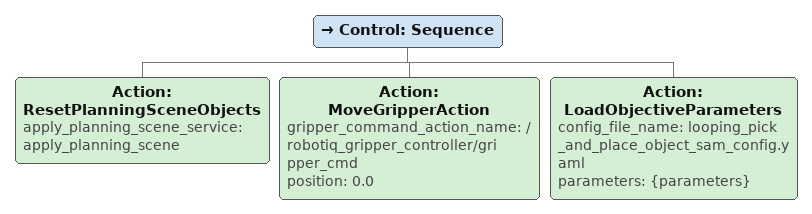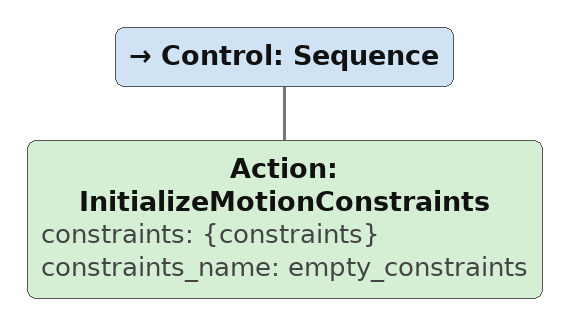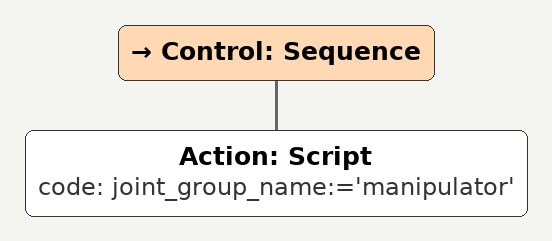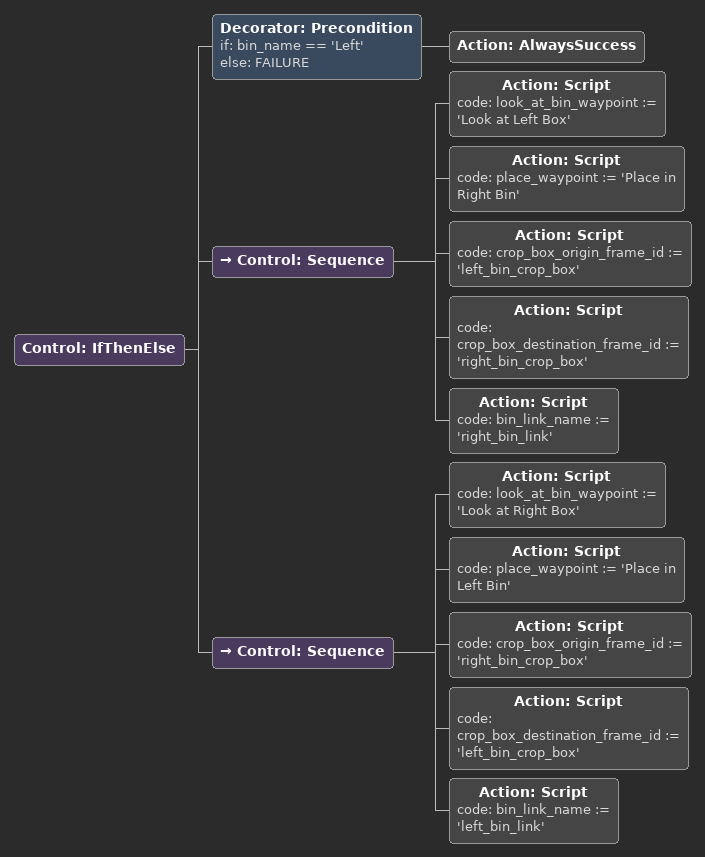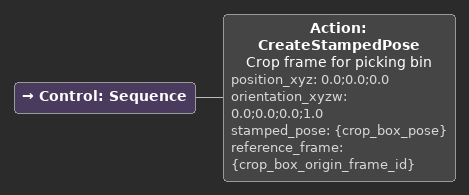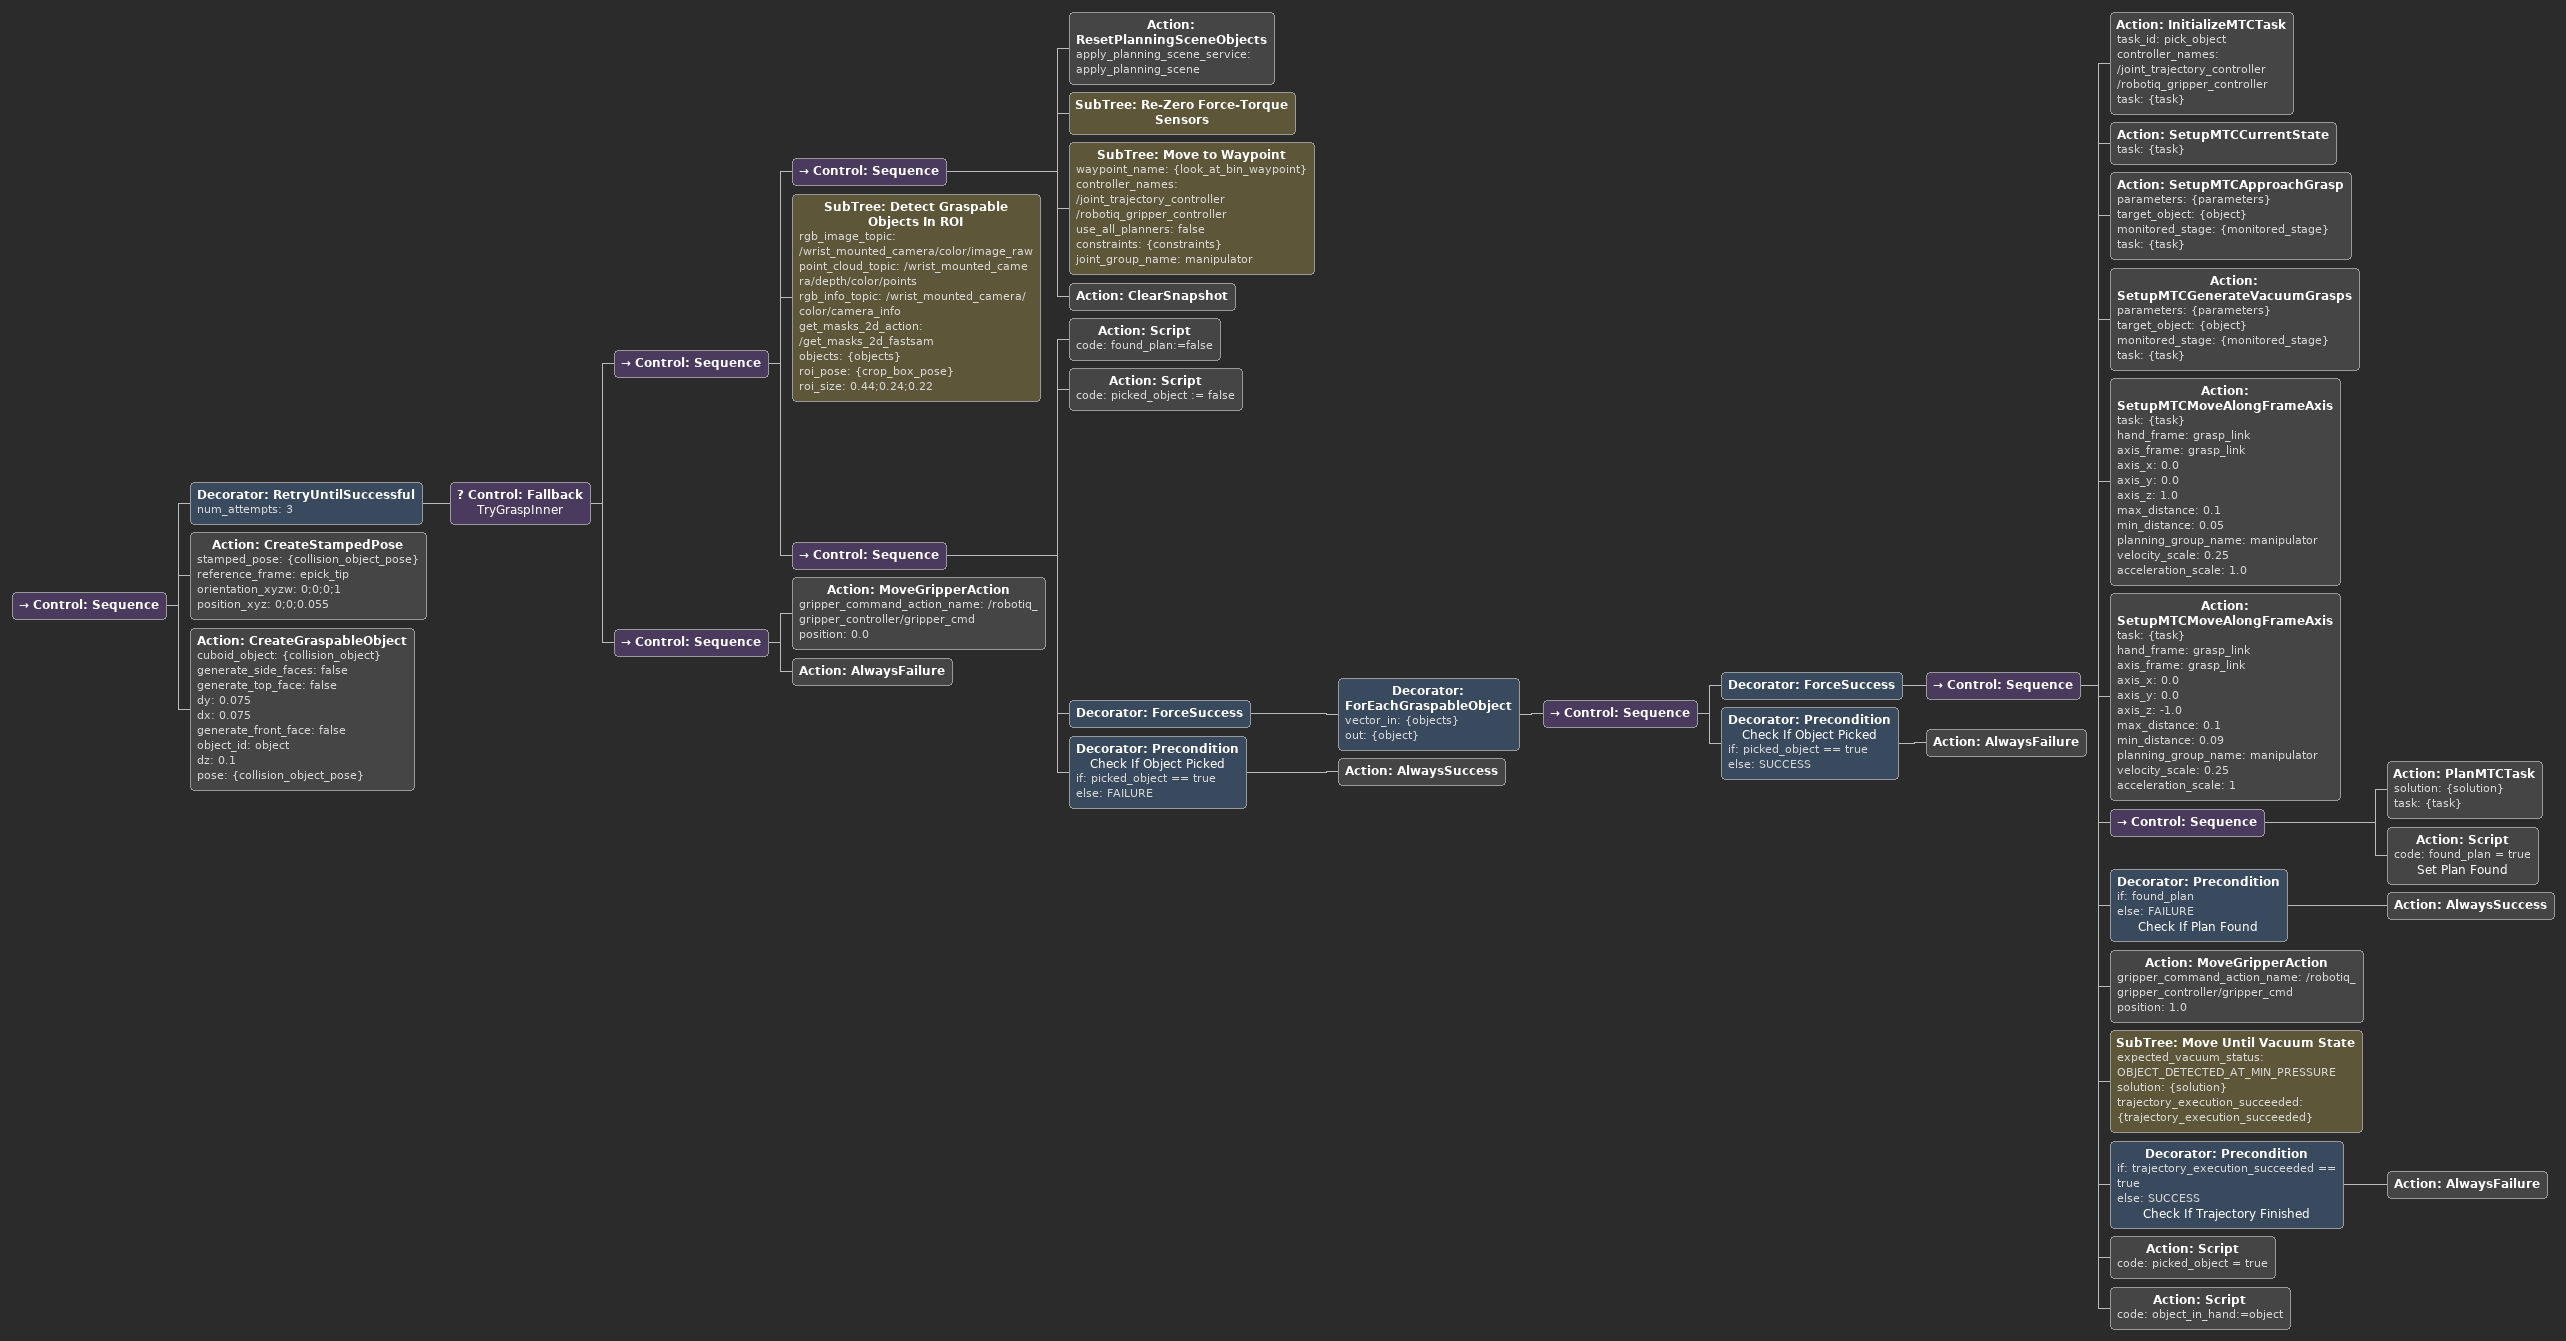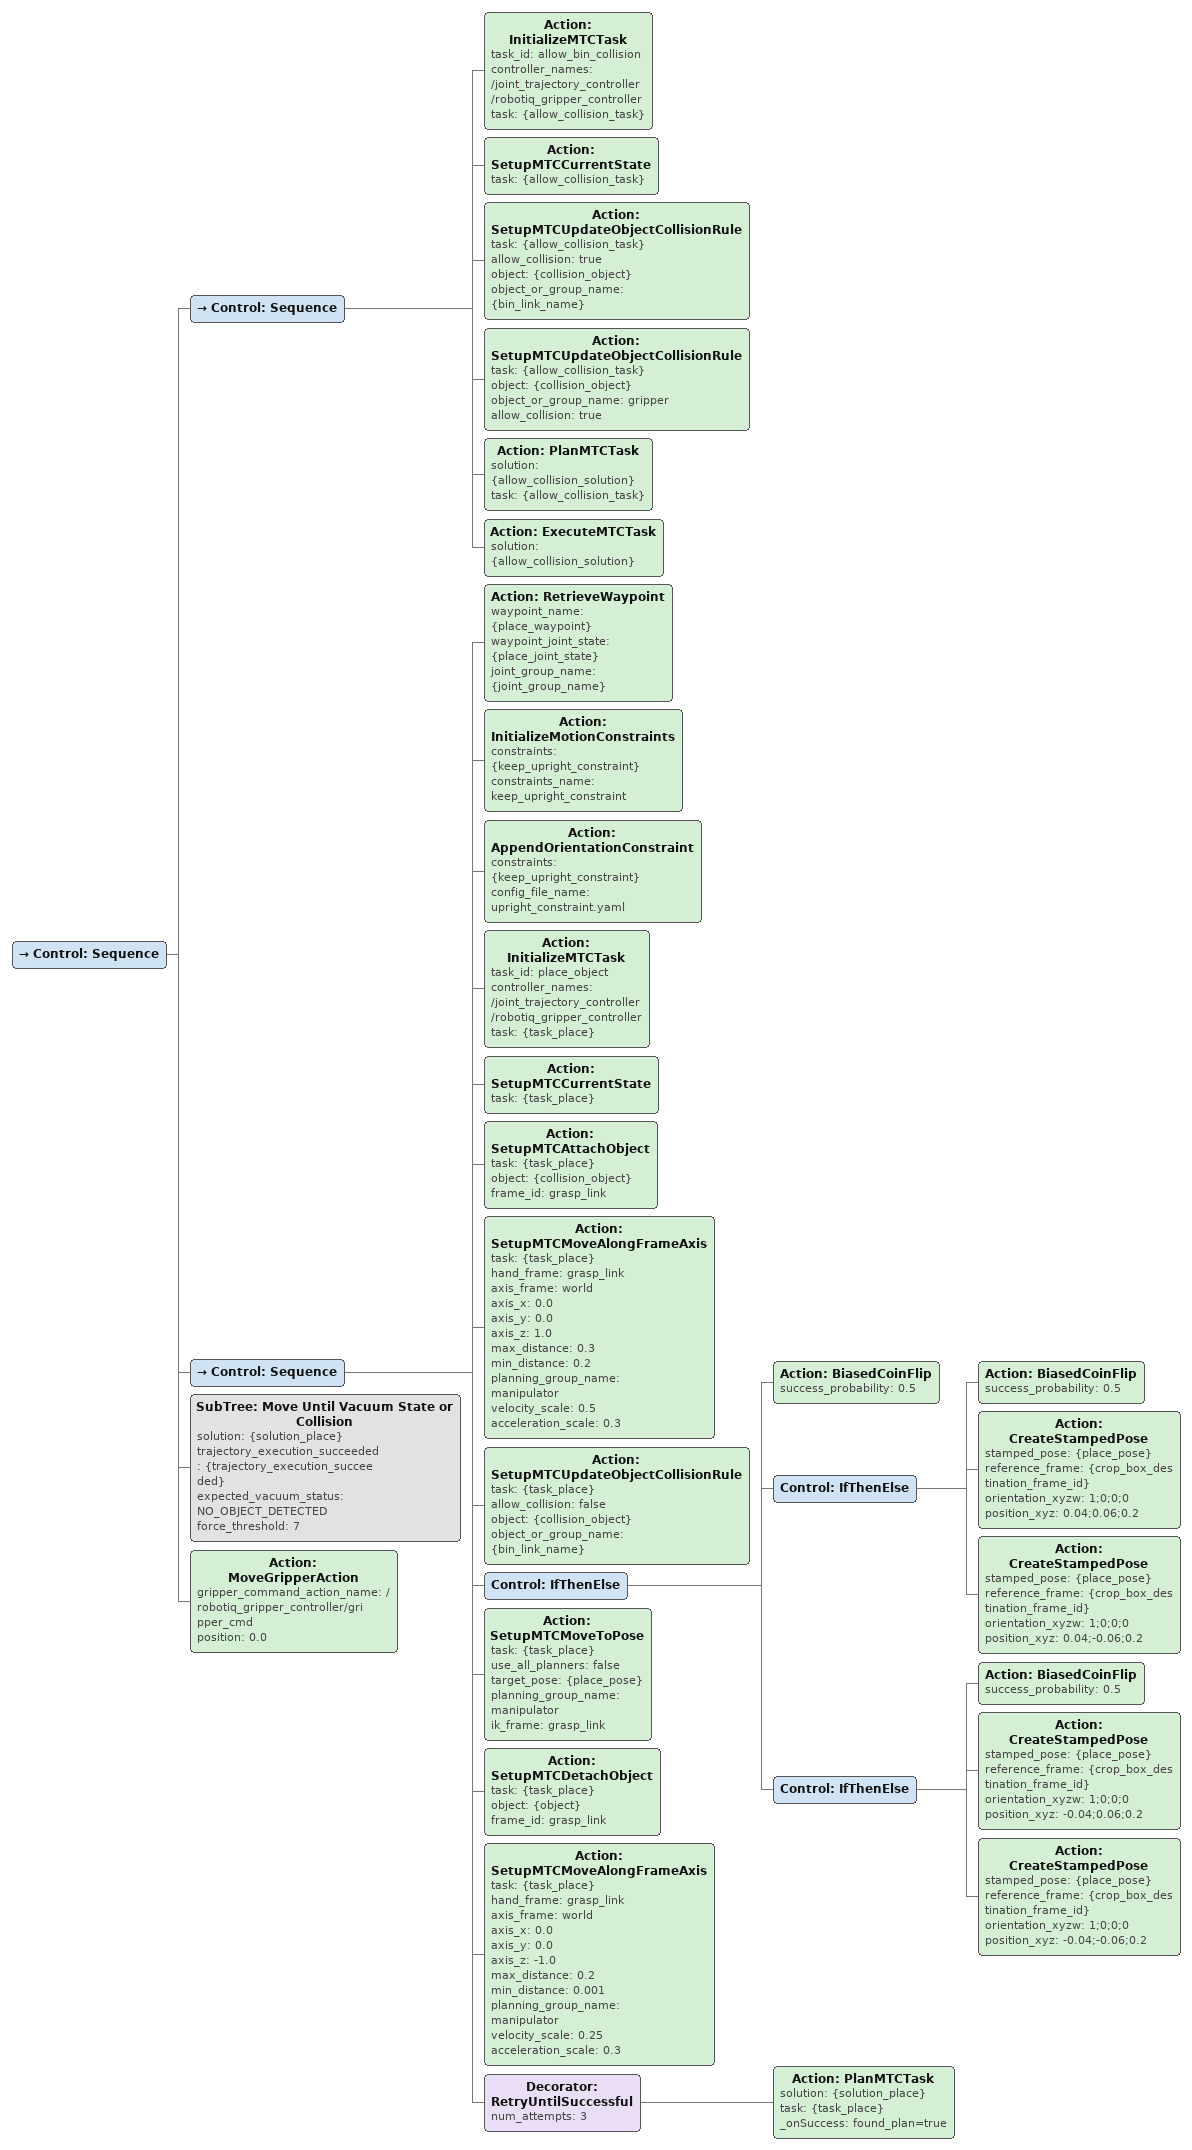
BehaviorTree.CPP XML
<Control ID="Sequence">
  <Action ID="ResetPlanningSceneObjects" apply_planning_scene_service="apply_planning_scene"/>
  <Action ID="MoveGripperAction" gripper_command_action_name="/robotiq_gripper_controller/gripper_cmd" position="0.0"/>
  <Action ID="LoadObjectiveParameters" config_file_name="looping_pick_and_place_object_sam_config.yaml" parameters="{parameters}"/>
</Control>

<Control ID="Sequence">
  <Action ID="InitializeMotionConstraints" constraints="{constraints}" constraints_name="empty_constraints"/>
</Control>

<Control ID="Sequence">
  <Action ID="Script" code="joint_group_name:='manipulator'"/>
</Control>

<Control ID="IfThenElse">
  <Decorator ID="Precondition" if="bin_name == 'Left'" else="FAILURE">
    <Action ID="AlwaysSuccess"/>
  </Decorator>
  <Control ID="Sequence">
    <!-- Picking from left bin -->
    <Action ID="Script" code="look_at_bin_waypoint := 'Look at Left Box'"/>
    <Action ID="Script" code="place_waypoint := 'Place in Right Bin'"/>
    <Action ID="Script" code="crop_box_origin_frame_id := 'left_bin_crop_box'"/>
    <Action ID="Script" code="crop_box_destination_frame_id := 'right_bin_crop_box'"/>
    <Action ID="Script" code="bin_link_name := 'right_bin_link'"/>
  </Control>
  <Control ID="Sequence">
    <!-- Picking from right bin -->
    <Action ID="Script" code="look_at_bin_waypoint := 'Look at Right Box'"/>
    <Action ID="Script" code="place_waypoint := 'Place in Left Bin'"/>
    <Action ID="Script" code="crop_box_origin_frame_id := 'right_bin_crop_box'"/>
    <Action ID="Script" code="crop_box_destination_frame_id := 'left_bin_crop_box'"/>
    <Action ID="Script" code="bin_link_name := 'left_bin_link'"/>
  </Control>
</Control>

<Control ID="Sequence">
  <Action ID="CreateStampedPose" name="Crop frame for picking bin" position_xyz="0.0;0.0;0.0" orientation_xyzw="0.0;0.0;0.0;1.0" stamped_pose="{crop_box_pose}" reference_frame="{crop_box_origin_frame_id}"/>
</Control>

<Control ID="Sequence">
  <Decorator ID="RetryUntilSuccessful" num_attempts="3">
    <Control ID="Fallback" name="TryGraspInner">
      <Control ID="Sequence">
        <Control ID="Sequence">
          <Action ID="ResetPlanningSceneObjects" apply_planning_scene_service="apply_planning_scene"/>
          <SubTree ID="Re-Zero Force-Torque Sensors"/>
          <SubTree ID="Move to Waypoint" waypoint_name="{look_at_bin_waypoint}" controller_names="/joint_trajectory_controller /robotiq_gripper_controller" use_all_planners="false" constraints="{constraints}" joint_group_name="manipulator"/>
          <Action ID="ClearSnapshot"/>
        </Control>
        <SubTree ID="Detect Graspable Objects In ROI" rgb_image_topic="/wrist_mounted_camera/color/image_raw" point_cloud_topic="/wrist_mounted_camera/depth/color/points" rgb_info_topic="/wrist_mounted_camera/color/camera_info" get_masks_2d_action="/get_masks_2d_fastsam" objects="{objects}" roi_pose="{crop_box_pose}" roi_size="0.44;0.24;0.22"/>
        <Control ID="Sequence">
          <Action ID="Script" code="found_plan:=false"/>
          <Action ID="Script" code="picked_object := false"/>
          <Decorator ID="ForceSuccess">
            <Decorator ID="ForEachGraspableObject" vector_in="{objects}" out="{object}">
              <Control ID="Sequence">
                <!--Attempt pick planning and execution-->
                <Decorator ID="ForceSuccess">
                  <Control ID="Sequence">
                    <Action ID="InitializeMTCTask" task_id="pick_object" controller_names="/joint_trajectory_controller /robotiq_gripper_controller" task="{task}"/>
                    <Action ID="SetupMTCCurrentState" task="{task}"/>
                    <Action ID="SetupMTCApproachGrasp" parameters="{parameters}" target_object="{object}" monitored_stage="{monitored_stage}" task="{task}"/>
                    <Action ID="SetupMTCGenerateVacuumGrasps" parameters="{parameters}" target_object="{object}" monitored_stage="{monitored_stage}" task="{task}"/>
                    <Action ID="SetupMTCMoveAlongFrameAxis" task="{task}" hand_frame="grasp_link" axis_frame="grasp_link" axis_x="0.0" axis_y="0.0" axis_z="1.0" max_distance="0.1" min_distance="0.05" planning_group_name="manipulator" velocity_scale="0.25" acceleration_scale="1.0"/>
                    <Action ID="SetupMTCMoveAlongFrameAxis" task="{task}" hand_frame="grasp_link" axis_frame="grasp_link" axis_x="0.0" axis_y="0.0" axis_z="-1.0" max_distance="0.1" min_distance="0.09" planning_group_name="manipulator" velocity_scale="0.25" acceleration_scale="1"/>
                    <Control ID="Sequence">
                      <Action ID="PlanMTCTask" solution="{solution}" task="{task}"/>
                      <Action ID="Script" code="found_plan = true" name="Set Plan Found"/>
                    </Control>
                    <Decorator ID="Precondition" if="found_plan" else="FAILURE" name="Check If Plan Found">
                      <Action ID="AlwaysSuccess"/>
                    </Decorator>
                    <Action ID="MoveGripperAction" gripper_command_action_name="/robotiq_gripper_controller/gripper_cmd" position="1.0"/>
                    <!-- TODO: SubTree ID="Move Until Suction or Collision or Miss" -->
                    <SubTree ID="Move Until Vacuum State" expected_vacuum_status="OBJECT_DETECTED_AT_MIN_PRESSURE" solution="{solution}" trajectory_execution_succeeded="{trajectory_execution_succeeded}"/>
                    <Decorator ID="Precondition" if="trajectory_execution_succeeded == true" else="SUCCESS" name="Check If Trajectory Finished">
                      <Action ID="AlwaysFailure"/>
                    </Decorator>
                    <Action ID="Script" code="picked_object = true"/>
                    <Action ID="Script" code="object_in_hand:=object"/>
                  </Control>
                </Decorator>
                <Decorator ID="Precondition" name="Check If Object Picked" if="picked_object == true" else="SUCCESS">
                  <Action ID="AlwaysFailure"/>
                </Decorator>
              </Control>
            </Decorator>
          </Decorator>
          <Decorator ID="Precondition" name="Check If Object Picked" if="picked_object == true" else="FAILURE">
            <Action ID="AlwaysSuccess"/>
          </Decorator>
        </Control>
      </Control>
      <Control ID="Sequence">
        <Action ID="MoveGripperAction" gripper_command_action_name="/robotiq_gripper_controller/gripper_cmd" position="0.0"/>
        <Action ID="AlwaysFailure"/>
      </Control>
    </Control>
  </Decorator>
  <!--Gently place via FTS while monitoring for unintentional drop via vacuum sensor -->
  <Action ID="CreateStampedPose" stamped_pose="{collision_object_pose}" reference_frame="epick_tip" orientation_xyzw="0;0;0;1" position_xyz="0;0;0.055"/>
  <Action ID="CreateGraspableObject" cuboid_object="{collision_object}" generate_side_faces="false" generate_top_face="false" dy="0.075" dx="0.075" generate_front_face="false" object_id="object" dz="0.1" pose="{collision_object_pose}"/>
</Control>

<Control ID="Sequence">
  <Control ID="Sequence">
    <Action ID="InitializeMTCTask" task_id="allow_bin_collision" controller_names="/joint_trajectory_controller /robotiq_gripper_controller" task="{allow_collision_task}"/>
    <Action ID="SetupMTCCurrentState" task="{allow_collision_task}"/>
    <Action ID="SetupMTCUpdateObjectCollisionRule" task="{allow_collision_task}" allow_collision="true" object="{collision_object}" object_or_group_name="{bin_link_name}"/>
    <Action ID="SetupMTCUpdateObjectCollisionRule" task="{allow_collision_task}" object="{collision_object}" object_or_group_name="gripper" allow_collision="true"/>
    <Action ID="PlanMTCTask" solution="{allow_collision_solution}" task="{allow_collision_task}"/>
    <Action ID="ExecuteMTCTask" solution="{allow_collision_solution}"/>
  </Control>
  <Control ID="Sequence">
    <Action ID="RetrieveWaypoint" waypoint_name="{place_waypoint}" waypoint_joint_state="{place_joint_state}" joint_group_name="{joint_group_name}"/>
    <Action ID="InitializeMotionConstraints" constraints="{keep_upright_constraint}" constraints_name="keep_upright_constraint"/>
    <Action ID="AppendOrientationConstraint" constraints="{keep_upright_constraint}" config_file_name="upright_constraint.yaml"/>
    <Action ID="InitializeMTCTask" task_id="place_object" controller_names="/joint_trajectory_controller /robotiq_gripper_controller" task="{task_place}"/>
    <Action ID="SetupMTCCurrentState" task="{task_place}"/>
    <Action ID="SetupMTCAttachObject" task="{task_place}" object="{collision_object}" frame_id="grasp_link"/>
    <Action ID="SetupMTCMoveAlongFrameAxis" task="{task_place}" hand_frame="grasp_link" axis_frame="world" axis_x="0.0" axis_y="0.0" axis_z="1.0" max_distance="0.3" min_distance="0.2" planning_group_name="manipulator" velocity_scale="0.5" acceleration_scale="0.3"/>
    <Action ID="SetupMTCUpdateObjectCollisionRule" task="{task_place}" allow_collision="false" object="{collision_object}" object_or_group_name="{bin_link_name}"/>
    <!--Randomly select one of four possible object placement locations to avoid tower stacking.-->
    <Control ID="IfThenElse">
      <Action ID="BiasedCoinFlip" success_probability="0.5"/>
      <Control ID="IfThenElse">
        <Action ID="BiasedCoinFlip" success_probability="0.5"/>
        <Action ID="CreateStampedPose" stamped_pose="{place_pose}" reference_frame="{crop_box_destination_frame_id}" orientation_xyzw="1;0;0;0" position_xyz="0.04;0.06;0.2"/>
        <Action ID="CreateStampedPose" stamped_pose="{place_pose}" reference_frame="{crop_box_destination_frame_id}" orientation_xyzw="1;0;0;0" position_xyz="0.04;-0.06;0.2"/>
      </Control>
      <Control ID="IfThenElse">
        <Action ID="BiasedCoinFlip" success_probability="0.5"/>
        <Action ID="CreateStampedPose" stamped_pose="{place_pose}" reference_frame="{crop_box_destination_frame_id}" orientation_xyzw="1;0;0;0" position_xyz="-0.04;0.06;0.2"/>
        <Action ID="CreateStampedPose" stamped_pose="{place_pose}" reference_frame="{crop_box_destination_frame_id}" orientation_xyzw="1;0;0;0" position_xyz="-0.04;-0.06;0.2"/>
      </Control>
    </Control>
    <!-- Free space move to overhead bin and then Cartesian move downward. -->
    <Action ID="SetupMTCMoveToPose" task="{task_place}" use_all_planners="false" target_pose="{place_pose}" planning_group_name="manipulator" ik_frame="grasp_link"/>
    <Action ID="SetupMTCDetachObject" task="{task_place}" object="{object}" frame_id="grasp_link"/>
    <Action ID="SetupMTCMoveAlongFrameAxis" task="{task_place}" hand_frame="grasp_link" axis_frame="world" axis_x="0.0" axis_y="0.0" axis_z="-1.0" max_distance="0.2" min_distance="0.001" planning_group_name="manipulator" velocity_scale="0.25" acceleration_scale="0.3"/>
    <Decorator ID="RetryUntilSuccessful" num_attempts="3">
      <Action ID="PlanMTCTask" solution="{solution_place}" task="{task_place}" _onSuccess="found_plan=true"/>
    </Decorator>
  </Control>
  <!-- TODO: SubTree ID="Move Until Complete or Place or Drop" -->
  <!-- Monitor the trajectory execution for gentle placement via FTS (success) or unintentional drop via vacuum sensor (failure). -->
  <SubTree ID="Move Until Vacuum State or Collision" solution="{solution_place}" trajectory_execution_succeeded="{trajectory_execution_succeeded}" expected_vacuum_status="NO_OBJECT_DETECTED" force_threshold="7"/>
  <Action ID="MoveGripperAction" gripper_command_action_name="/robotiq_gripper_controller/gripper_cmd" position="0.0"/>
</Control>
